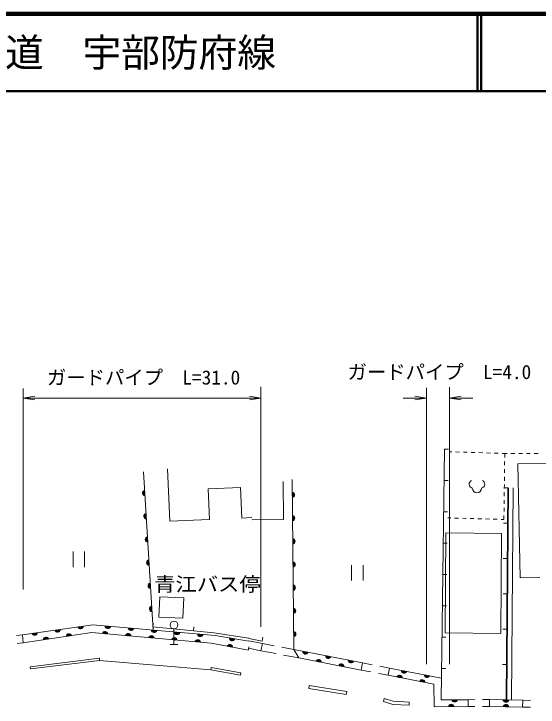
# Model space of a CAD drawing. Units: millimetres, scale not verified. Extents: x 40000 to 680000, y 20000 to 380000.
# Drawn here: x 237875 to 305596, y 290377 to 380000 of the extents above; entities that cross this region are included whole.
import ezdxf
from ezdxf.enums import TextEntityAlignment as Align

# ---------------------------------------------------------------- set-up
doc = ezdxf.new("R2010")
doc.units = ezdxf.units.MM
doc.header["$LTSCALE"] = 1000
for name, color, linetype, lineweight in [('M-BGD', 7, 'Continuous', 13), ('M-BMK-HTXT', 7, 'Continuous', 13), ('M-STR-HTXT', 7, 'Continuous', 13), ('M-TTL', 2, 'Continuous', 140), ('M-TTL-LINE', 7, 'Continuous', 50)]:
    doc.layers.add(name, color=color, linetype=linetype, lineweight=lineweight)
doc.layers.add('M-TTL-TXT', color=7, linetype='Continuous')
doc.styles.add('ＭＳ ゴシック', font='')
doc.styles.get('ＭＳ ゴシック').set_extended_font_data('MS Gothic')

msp = doc.modelspace()

# ---------------------------------------------------------------- linework, layer by layer
at = {"layer": 'M-BGD'}
for p, q in [((293076, 291337), (293517, 323716)), ((293517, 323716), (294017, 323710)), ((293517, 323716), (294017, 323710)), ((294090, 323402), (294438, 323390)), ((294938, 323374), (295438, 323358)), ((295937, 323341), (296437, 323325)), ((296937, 323309), (297437, 323292)), ((297936, 323276), (298436, 323260)), ((298936, 323244), (299436, 323227)), ((299935, 323211), (300435, 323195)), ((300935, 323178), (301283, 323167)), ((301283, 323167), (301276, 322651)), ((301283, 323167), (301586, 323166)), ((302086, 323164), (302586, 323162)), ((303086, 323160), (303586, 323159)), ((304086, 323157), (304586, 323155)), ((305086, 323153), (305586, 323152)), ((301270, 322151), (301263, 321651)), ((312455, 322005), (302966, 321815)), ((302966, 321815), (303261, 307089)), ((258026, 314412), (257728, 321186)), ((301257, 321151), (301251, 320651)), ((254619, 320784), (255852, 300325)), ((301245, 320152), (301238, 319652)), ((272675, 319527), (272723, 314629)), ((274029, 297830), (273814, 319798)), ((293462, 319669), (293962, 319662)), ((301232, 319152), (301226, 318652)), ((267167, 318784), (262980, 318601)), ((262980, 318601), (263155, 314638)), ((267341, 314821), (267167, 318784)), ((301668, 318731), (301168, 318735)), ((301668, 318731), (301461, 291303)), ((301570, 291302), (301777, 318730)), ((302151, 291298), (302358, 318726)), ((301219, 318152), (301213, 317652)), ((301207, 317152), (301200, 316652)), ((293407, 315622), (293906, 315615)), ((301194, 316152), (301188, 315652)), ((263155, 314638), (258026, 314412)), ((268620, 314878), (267341, 314821)), ((272723, 314629), (268614, 314589)), ((294306, 314840), (293935, 314851)), ((295306, 314811), (294806, 314826)), ((296306, 314781), (295806, 314796)), ((297305, 314751), (296805, 314766)), ((298305, 314722), (297805, 314737)), ((299304, 314692), (298804, 314707)), ((300304, 314662), (299804, 314677)), ((301175, 314636), (300804, 314647)), ((301182, 315152), (301175, 314636)), ((301633, 314160), (301133, 314164)), ((293693, 312889), (293574, 299962)), ((300884, 312823), (293693, 312889)), ((300764, 299896), (300884, 312823)), ((293351, 311574), (293851, 311567)), ((245516, 310488), (245516, 308488)), ((247016, 310488), (247016, 308488)), ((301599, 309588), (301099, 309592)), ((281483, 308751), (281483, 306751)), ((282983, 308751), (282983, 306751)), ((293296, 307527), (293796, 307520)), ((303261, 307089), (305820, 307140)), ((301564, 305017), (301064, 305021)), ((256712, 304639), (256584, 302009)), ((259826, 304487), (256712, 304639)), ((259699, 301858), (259826, 304487)), ((293241, 303480), (293741, 303473)), ((255826, 300748), (255874, 301246)), ((256584, 302009), (259699, 301858)), ((239003, 299735), (248057, 301007)), ((248057, 301007), (263890, 299622)), ((263721, 299994), (255826, 300748)), ((258555, 300490), (258555, 298490)), ((261089, 300245), (261137, 300743)), ((301530, 300446), (301030, 300449)), ((238222, 299634), (239003, 299735)), ((239083, 298705), (239003, 299735)), ((247932, 300011), (239083, 298705)), ((263343, 298640), (247932, 300011)), ((268236, 299282), (263721, 299994)), ((263890, 299622), (268226, 298890)), ((269956, 298922), (270049, 299413)), ((293186, 299432), (293686, 299425)), ((293574, 299962), (300764, 299896)), ((238311, 298602), (239083, 298705)), ((258055, 298490), (259055, 298490)), ((268198, 297734), (263343, 298640)), ((268228, 298955), (269974, 298617)), ((269956, 298922), (268236, 299248)), ((269791, 297676), (269974, 298617)), ((269974, 298617), (271511, 298319)), ((269791, 297676), (268204, 297984)), ((269791, 297676), (271741, 297298)), ((272492, 298128), (274029, 297830)), ((274029, 297830), (282926, 296105)), ((274673, 296729), (274029, 297830)), ((248949, 296728), (239993, 295606)), ((248955, 296426), (248949, 296728)), ((272723, 297107), (274673, 296729)), ((282743, 295164), (274673, 296729)), ((248955, 296426), (240030, 295308)), ((263316, 295191), (248955, 296426)), ((282743, 295164), (282926, 296105)), ((282926, 296105), (284166, 295864)), ((301495, 295874), (300995, 295878)), ((239993, 295606), (240030, 295308)), ((263316, 295191), (263355, 295489)), ((267134, 294520), (263316, 295191)), ((267186, 294815), (263355, 295489)), ((283983, 294923), (282743, 295164)), ((285147, 295674), (286387, 295433)), ((286205, 294492), (286387, 295433)), ((286387, 295433), (293114, 294128)), ((293131, 295385), (293631, 295378)), ((267134, 294520), (267186, 294815)), ((286205, 294492), (284965, 294733)), ((292133, 293342), (286205, 294492)), ((276024, 293162), (275966, 292798)), ((280865, 292382), (276024, 293162)), ((292177, 290436), (292133, 293342)), ((275966, 292798), (280807, 292017)), ((280807, 292017), (280865, 292382)), ((285717, 291482), (285602, 291099)), ((286891, 291129), (285717, 291482)), ((293076, 291337), (296559, 291342)), ((293076, 291337), (293576, 291331)), ((297427, 291343), (296559, 291342)), ((296563, 290456), (296559, 291342)), ((299295, 291346), (298427, 291345)), ((299295, 291346), (303600, 291273)), ((299299, 290468), (299295, 291346)), ((301461, 291303), (300961, 291307)), ((301461, 291303), (300961, 291307)), ((286823, 290731), (285602, 291099)), ((288918, 290639), (286823, 290731)), ((288935, 291039), (286891, 291129)), ((288935, 291039), (288918, 290639)), ((296563, 290456), (292177, 290436)), ((296563, 290456), (297429, 290460)), ((298429, 290464), (299295, 290468)), ((303585, 290394), (299295, 290468)), ((303585, 290394), (303600, 291273)), ((304606, 290377), (303585, 290394)), ((303600, 291273), (304621, 291256))]:
    msp.add_line(p, q, dxfattribs=at)
msp.add_circle((258555, 300990), 500, dxfattribs=at)
for centre, radius, start, end in [((297232, 319209), 536, 116.08703, 255.33416), ((298160, 319209), 536, 284.66584, 63.91297), ((254838, 318045), 354, 102.24505, 264.65023), ((254838, 318045), 283, 104.46909, 262.42619), ((254838, 318045), 212, 108.21541, 258.67986), ((254838, 318045), 142, 115.92714, 250.96813), ((273779, 317813), 354, 279.359, 81.76418), ((297696, 318690), 600, 180, 360), ((254838, 318045), 100, 126.2448, 240.65047), ((273779, 317813), 283, 281.58304, 79.54014), ((273779, 317813), 212, 285.32937, 75.79382), ((273779, 317813), 142, 293.0411, 68.08209), ((273779, 317813), 100, 303.35876, 57.76442), ((255019, 315050), 354, 102.24505, 264.65023), ((255019, 315050), 283, 104.46909, 262.42619), ((255019, 315050), 212, 108.21541, 258.67986), ((255019, 315050), 142, 115.92714, 250.96813), ((255019, 315050), 100, 126.2448, 240.65047), ((273809, 314813), 354, 279.359, 81.76418), ((273809, 314813), 283, 281.58304, 79.54014), ((273809, 314813), 212, 285.32937, 75.79382), ((273809, 314813), 142, 293.0411, 68.08209), ((273809, 314813), 100, 303.35876, 57.76442), ((255199, 312055), 354, 102.24505, 264.65023), ((255199, 312055), 283, 104.46909, 262.42619), ((255199, 312055), 212, 108.21541, 258.67986), ((255199, 312055), 142, 115.92714, 250.96813), ((255199, 312055), 100, 126.2448, 240.65047), ((273838, 311813), 354, 279.359, 81.76418), ((273838, 311813), 283, 281.58304, 79.54014), ((273838, 311813), 212, 285.32937, 75.79382), ((273838, 311813), 142, 293.0411, 68.08209), ((273838, 311813), 100, 303.35876, 57.76442), ((255380, 309061), 354, 102.24505, 264.65023), ((255380, 309061), 283, 104.46909, 262.42619), ((255380, 309061), 212, 108.21541, 258.67986), ((255380, 309061), 142, 115.92714, 250.96813), ((255380, 309061), 100, 126.2448, 240.65047), ((273868, 308814), 354, 279.359, 81.76418), ((273868, 308814), 283, 281.58304, 79.54014), ((273868, 308814), 212, 285.32937, 75.79382), ((273868, 308814), 142, 293.0411, 68.08209), ((273868, 308814), 100, 303.35876, 57.76442), ((255560, 306066), 354, 102.24505, 264.65023), ((255560, 306066), 283, 104.46909, 262.42619), ((255560, 306066), 212, 108.21541, 258.67986), ((255560, 306066), 142, 115.92714, 250.96813), ((255560, 306066), 100, 126.2448, 240.65047), ((273897, 305814), 354, 279.359, 81.76418), ((273897, 305814), 283, 281.58304, 79.54014), ((273897, 305814), 212, 285.32937, 75.79382), ((273897, 305814), 142, 293.0411, 68.08209), ((273897, 305814), 100, 303.35876, 57.76442), ((255740, 303072), 354, 102.24505, 264.65023), ((255740, 303072), 283, 104.46909, 262.42619), ((255740, 303072), 212, 108.21541, 258.67986), ((255740, 303072), 142, 115.92714, 250.96813), ((255740, 303072), 100, 126.2448, 240.65047), ((273926, 302814), 354, 279.359, 81.76418), ((273926, 302814), 283, 281.58304, 79.54014), ((273926, 302814), 212, 285.32937, 75.79382), ((273926, 302814), 142, 293.0411, 68.08209), ((273926, 302814), 100, 303.35876, 57.76442), ((243523, 300425), 354, 196.7934, 359.19858), ((243523, 300425), 283, 199.01744, 356.97454), ((243523, 300425), 212, 202.76377, 353.22822), ((243523, 300425), 142, 210.4755, 345.51649), ((243523, 300425), 100, 220.79316, 335.19882), ((246493, 300842), 354, 196.7934, 359.19858), ((246493, 300842), 283, 199.01744, 356.97454), ((246493, 300842), 212, 202.76377, 353.22822), ((246493, 300842), 142, 210.4755, 345.51649), ((246493, 300842), 100, 220.79316, 335.19882), ((250001, 300891), 354, 183.79859, 346.20377), ((250001, 300891), 283, 186.02263, 343.97973), ((250001, 300891), 212, 189.76895, 340.2334), ((250001, 300891), 142, 197.48068, 332.52167), ((250001, 300891), 100, 207.79835, 322.20401), ((252990, 300630), 354, 183.79859, 346.20377), ((252990, 300630), 283, 186.02263, 343.97973), ((252990, 300630), 212, 189.76895, 340.2334), ((252990, 300630), 142, 197.48068, 332.52167), ((252990, 300630), 100, 207.79835, 322.20401), ((255978, 300369), 354, 183.79859, 346.20377), ((255978, 300369), 283, 186.02263, 343.97973), ((255978, 300369), 212, 189.76895, 340.2334), ((255978, 300369), 142, 197.48068, 332.52167), ((255978, 300369), 100, 207.79835, 322.20401), ((240552, 300008), 354, 196.7934, 359.19858), ((240552, 300008), 283, 199.01744, 356.97454), ((240552, 300008), 212, 202.76377, 353.22822), ((240552, 300008), 142, 210.4755, 345.51649), ((240552, 300008), 100, 220.79316, 335.19882), ((242032, 299085), 354, 17.19725, 179.60243), ((242032, 299085), 283, 19.42129, 177.37839), ((244999, 299524), 354, 17.19725, 179.60243), ((244999, 299524), 283, 19.42129, 177.37839), ((244999, 299524), 212, 23.16761, 173.63206), ((244999, 299524), 142, 30.87934, 165.92033), ((244999, 299524), 100, 41.19701, 155.60267), ((249656, 299804), 354, 3.71371, 166.11889), ((249656, 299804), 283, 5.93775, 163.89485), ((249656, 299804), 212, 9.68408, 160.14853), ((249656, 299804), 142, 17.39581, 152.4368), ((249656, 299804), 100, 27.71347, 142.11913), ((252645, 299538), 354, 3.71371, 166.11889), ((252645, 299538), 283, 5.93775, 163.89485), ((252645, 299538), 212, 9.68408, 160.14853), ((252645, 299538), 142, 17.39581, 152.4368), ((252645, 299538), 100, 27.71347, 142.11913), ((255633, 299272), 354, 3.71371, 166.11889), ((255633, 299272), 283, 5.93775, 163.89485), ((255633, 299272), 212, 9.68408, 160.14853), ((255633, 299272), 142, 17.39581, 152.4368), ((255633, 299272), 100, 27.71347, 142.11913), ((258621, 299006), 354, 3.71371, 166.11889), ((258967, 300107), 354, 183.79859, 346.20377), ((258967, 300107), 283, 186.02263, 343.97973), ((258967, 300107), 212, 189.76895, 340.2334), ((258967, 300107), 142, 197.48068, 332.52167), ((258967, 300107), 100, 207.79835, 322.20401), ((261955, 299846), 354, 183.79859, 346.20377), ((261955, 299846), 283, 186.02263, 343.97973), ((261955, 299846), 212, 189.76895, 340.2334), ((261955, 299846), 142, 197.48068, 332.52167), ((261955, 299846), 100, 207.79835, 322.20401), ((273956, 299814), 354, 279.359, 81.76418), ((273956, 299814), 283, 281.58304, 79.54014), ((273956, 299814), 212, 285.32937, 75.79382), ((273956, 299814), 142, 293.0411, 68.08209), ((273956, 299814), 100, 303.35876, 57.76442), ((242032, 299085), 212, 23.16761, 173.63206), ((242032, 299085), 142, 30.87934, 165.92033), ((242032, 299085), 100, 41.19701, 155.60267), ((258621, 299006), 283, 5.93775, 163.89485), ((258621, 299006), 212, 9.68408, 160.14853), ((258621, 299006), 142, 17.39581, 152.4368), ((258621, 299006), 100, 27.71347, 142.11913), ((261609, 298740), 354, 3.71371, 166.11889), ((261609, 298740), 283, 5.93775, 163.89485), ((261609, 298740), 212, 9.68408, 160.14853), ((261609, 298740), 142, 17.39581, 152.4368), ((261609, 298740), 100, 27.71347, 142.11913), ((265761, 298134), 354, 358.22191, 160.62709), ((266067, 299310), 354, 179.21721, 341.62239), ((266067, 299310), 283, 181.44125, 339.39835), ((266067, 299310), 212, 185.18757, 335.65202), ((266067, 299310), 142, 192.8993, 327.94029), ((266067, 299310), 100, 203.21697, 317.62263), ((265761, 298134), 283, 0.44595, 158.40305), ((265761, 298134), 212, 4.19228, 154.65672), ((265761, 298134), 142, 11.90401, 146.94499), ((265761, 298134), 100, 22.22167, 136.62733), ((275543, 297592), 354, 177.82015, 340.22533), ((275543, 297592), 283, 180.04419, 338.00129), ((275543, 297592), 212, 183.79051, 334.25496), ((275543, 297592), 142, 191.50224, 326.54323), ((275543, 297592), 100, 201.8199, 316.22557), ((278488, 297021), 354, 177.82015, 340.22533), ((278488, 297021), 283, 180.04419, 338.00129), ((278488, 297021), 212, 183.79051, 334.25496), ((278488, 297021), 142, 191.50224, 326.54323), ((278488, 297021), 100, 201.8199, 316.22557), ((277225, 296179), 354, 357.82015, 160.22533), ((277225, 296179), 283, 0.04419, 158.00129), ((277225, 296179), 212, 3.79051, 154.25496), ((277225, 296179), 142, 11.50224, 146.54323), ((277225, 296179), 100, 21.8199, 136.22557), ((280170, 295608), 354, 357.82015, 160.22533), ((280170, 295608), 283, 0.04419, 158.00129), ((280170, 295608), 212, 3.79051, 154.25496), ((281433, 296449), 354, 177.82015, 340.22533), ((281433, 296449), 283, 180.04419, 338.00129), ((281433, 296449), 212, 183.79051, 334.25496), ((281433, 296449), 142, 191.50224, 326.54323), ((281433, 296449), 100, 201.8199, 316.22557), ((280170, 295608), 142, 11.50224, 146.54323), ((280170, 295608), 100, 21.8199, 136.22557), ((288288, 295120), 354, 177.82015, 340.22533), ((288288, 295120), 283, 180.04419, 338.00129), ((288288, 295120), 212, 183.79051, 334.25496), ((288288, 295120), 142, 191.50224, 326.54323), ((288288, 295120), 100, 201.8199, 316.22557), ((287686, 294150), 354, 357.82015, 160.22533), ((287686, 294150), 283, 0.04419, 158.00129), ((287686, 294150), 212, 3.79051, 154.25496), ((287686, 294150), 142, 11.50224, 146.54323), ((287686, 294150), 100, 21.8199, 136.22557), ((291233, 294548), 354, 177.82015, 340.22533), ((291233, 294548), 283, 180.04419, 338.00129), ((291233, 294548), 212, 183.79051, 334.25496), ((291233, 294548), 142, 191.50224, 326.54323), ((291233, 294548), 100, 201.8199, 316.22557), ((290631, 293578), 354, 357.82015, 160.22533), ((290631, 293578), 283, 0.04419, 158.00129), ((290631, 293578), 212, 3.79051, 154.25496), ((290631, 293578), 142, 11.50224, 146.54323), ((290631, 293578), 100, 21.8199, 136.22557), ((294817, 291394), 354, 188.87527, 351.28045), ((294817, 291394), 283, 191.09931, 349.05641), ((294817, 291394), 212, 194.84564, 345.31008), ((294817, 291394), 142, 202.55737, 337.59835), ((294817, 291394), 100, 212.87503, 327.28069), ((301449, 291364), 354, 187.82861, 350.23379), ((301449, 291364), 283, 190.05265, 348.00975), ((301449, 291364), 212, 193.79897, 344.26342), ((301449, 291364), 142, 201.5107, 336.55169), ((301449, 291364), 100, 211.82837, 326.23403), ((294370, 290392), 354, 9.05205, 171.45723), ((294370, 290392), 283, 11.27609, 169.23319), ((294370, 290392), 212, 15.02241, 165.48686), ((294370, 290392), 142, 22.73414, 157.77513), ((294370, 290392), 100, 33.0518, 147.45747), ((301439, 290377), 354, 7.81289, 170.21807), ((301439, 290377), 283, 10.03693, 167.99403), ((301439, 290377), 212, 13.78326, 164.24771), ((301439, 290377), 142, 21.49499, 156.53598), ((301439, 290377), 100, 31.81265, 146.21831)]:
    msp.add_arc(centre, radius, start, end, dxfattribs=at)
at = {"layer": 'M-BMK-HTXT'}
msp.add_line((268199, 297770), (268209, 298170), dxfattribs=at)
at = {"layer": 'M-STR-HTXT'}
for p, q in [((269791, 331796), (269791, 300758)), ((291169, 295952), (291169, 331641)), ((294165, 331726), (294165, 295942)), ((239083, 331570), (239083, 305591)), ((239083, 330337), (240583, 330587)), ((239083, 330337), (269791, 330337)), ((239083, 330337), (240583, 330087)), ((269791, 330337), (268291, 330587)), ((269791, 330337), (268291, 330087)), ((288173, 330337), (291169, 330337)), ((291169, 330337), (289669, 330587)), ((291169, 330337), (289669, 330087)), ((294165, 330337), (295665, 330587)), ((294165, 330337), (297161, 330337)), ((294165, 330337), (295665, 330087))]:
    msp.add_line(p, q, dxfattribs=at)
at = {"layer": 'M-TTL'}
msp.add_line((680000, 380000), (40000, 380000), dxfattribs=at)
at = {"layer": 'M-TTL-LINE'}
for p, q in [((297750, 380000), (297750, 370000)), ((298250, 380000), (298250, 370000)), ((40000, 370000), (680000, 370000))]:
    msp.add_line(p, q, dxfattribs=at)

# ---------------------------------------------------------------- texts
at = {"layer": 'M-BGD', "style": 'ＭＳ ゴシック', "width": 1.1}
msp.add_text('青江バス停', height=1833, dxfattribs=at).set_placement((262879, 304802), align=Align.BOTTOM_CENTER)
at = {"layer": 'M-STR-HTXT', "style": 'ＭＳ ゴシック'}
for s, p in [('ガードパイプ  L=4.0', (292843, 332236)), ('ガードパイプ  L=31.0', (254629, 331529))]:
    msp.add_text(s, height=1833, dxfattribs=at).set_placement(p, align=Align.BOTTOM_CENTER)
at = {"layer": 'M-TTL-TXT', "style": 'ＭＳ ゴシック'}
msp.add_text('主要地方道\u3000宇部防府線', height=3666, dxfattribs=at).set_placement((216734, 375000), align=Align.MIDDLE_LEFT)

doc.saveas('drawing.dxf')
